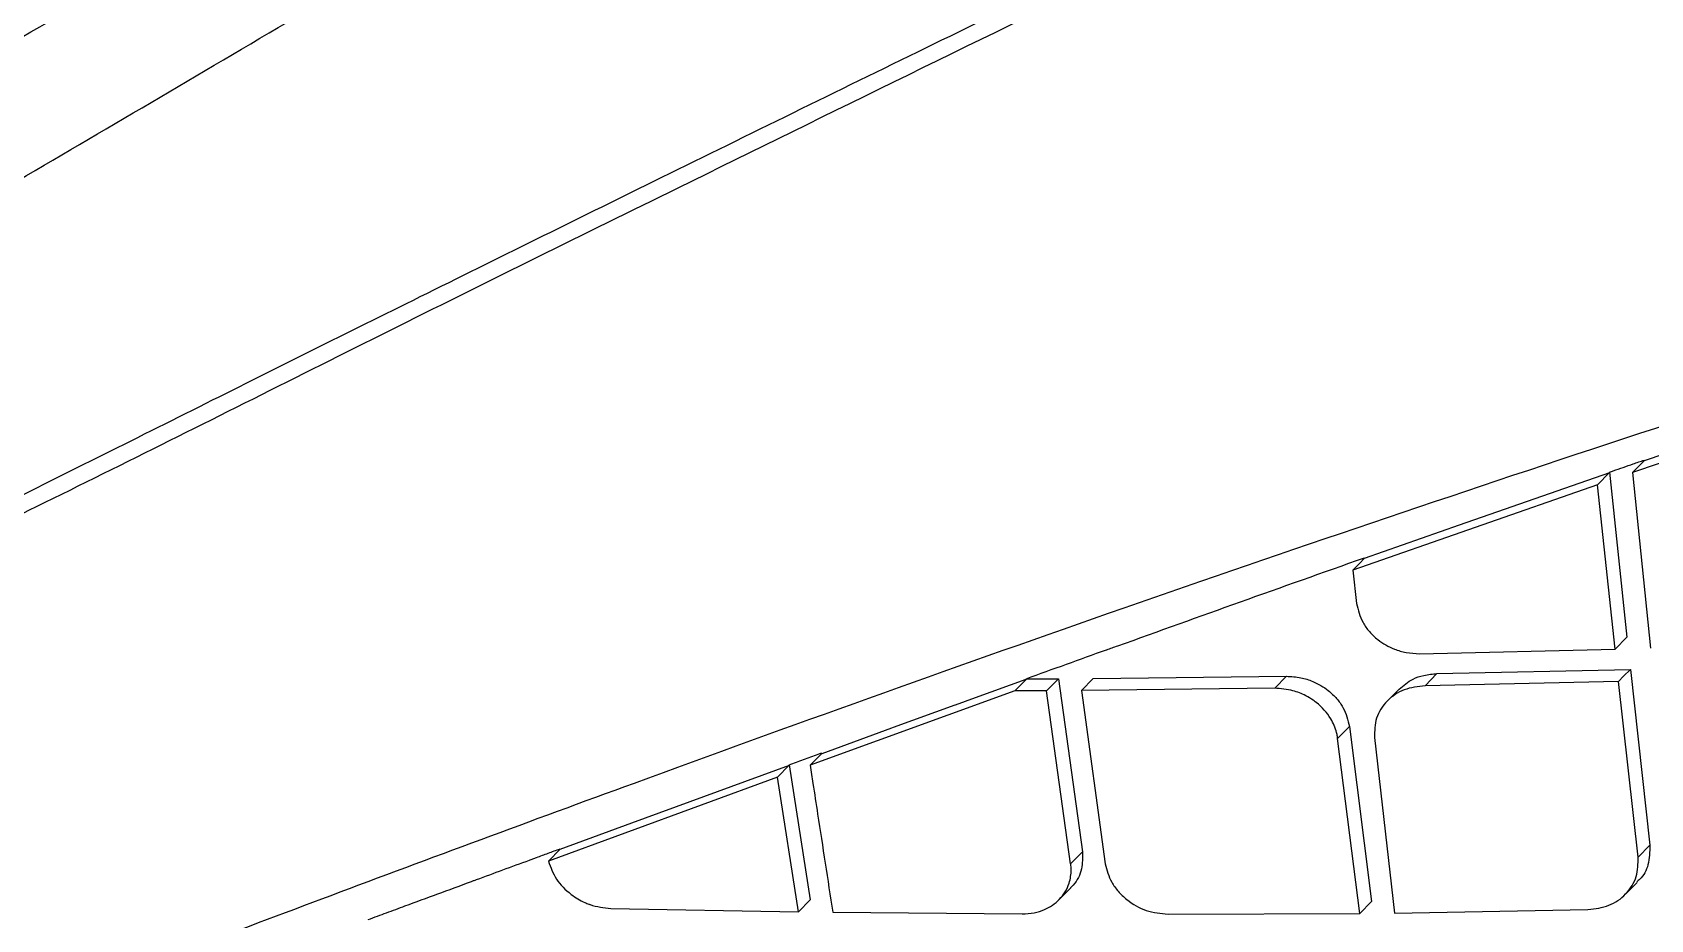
# Model space of a CAD drawing. Extents: x 939 to 1039, y 781 to 934.
# Drawn here: x 1022.764 to 1024.192, y 881.324 to 882.107 of the extents above; entities that cross this region are included whole.
import ezdxf

# ---------------------------------------------------------------- set-up
doc = ezdxf.new("R2010")
doc.units = 0
doc.header["$MEASUREMENT"] = 0
doc.layers.add('1', color=4, linetype='Continuous')

# ---------------------------------------------------------------- blocks, each defined once
blk = doc.blocks.new('Envoy')
at = {"layer": '1', "color": 3, "linetype": 'Continuous', "lineweight": 25}
for p, q in [((85.5329, 82.5545), (85.6768, 82.6037)), ((85.6842, 82.599), (85.5223, 82.5438)), ((85.5329, 82.5545), (85.5223, 82.5438)), ((85.4916, 82.5332), (85.2755, 82.4577)), ((85.3697, 82.4978), (85.5023, 82.5439)), ((85.5022, 82.5439), (85.4916, 82.5332)), ((85.507, 82.3881), (85.4916, 82.5332)), ((85.5022, 82.5442), (85.5175, 82.3987)), ((85.5223, 82.5438), (85.5384, 82.3889)), ((85.286, 82.4684), (85.3697, 82.4978)), ((85.2755, 82.4577), (85.2789, 82.4285)), ((85.507, 82.3881), (85.5175, 82.3987)), ((85.3345, 82.3841), (85.507, 82.3881)), ((84.9428, 82.3455), (84.9875, 82.3617)), ((84.9774, 82.3512), (84.9878, 82.3617)), ((84.9875, 82.3618), (85.0158, 82.362)), ((85.0158, 82.362), (85.0053, 82.3514)), ((85.0158, 82.362), (85.037, 82.2093)), ((85.0362, 82.3517), (85.0466, 82.3622)), ((85.0466, 82.3622), (85.2171, 82.3642)), ((85.2067, 82.3537), (85.2171, 82.3642)), ((85.3395, 82.3559), (85.3499, 82.3665)), ((85.51, 82.3596), (85.3395, 82.3559)), ((85.3499, 82.3665), (85.5205, 82.3702)), ((85.5273, 82.2046), (85.51, 82.3596)), ((85.5205, 82.3702), (85.5378, 82.2152)), ((84.9774, 82.3512), (84.7968, 82.2857)), ((84.925, 82.339), (84.9428, 82.3455)), ((85.0266, 82.1988), (85.0053, 82.3514)), ((85.2067, 82.3537), (85.0362, 82.3517)), ((85.0362, 82.3517), (85.0572, 82.1988)), ((85.3164, 82.3529), (85.306, 82.3423)), ((84.8704, 82.3192), (84.9248, 82.339)), ((84.8073, 82.2962), (84.8688, 82.3187)), ((84.8689, 82.3187), (84.8704, 82.3192)), ((85.2726, 82.3198), (85.2622, 82.3092)), ((85.2726, 82.3198), (85.2921, 82.1654)), ((85.2817, 82.1549), (85.2622, 82.3092)), ((85.2948, 82.3102), (85.3125, 82.1551)), ((84.7968, 82.2857), (84.8072, 82.2962)), ((84.768, 82.2752), (84.5659, 82.2012)), ((84.6396, 82.2349), (84.7785, 82.2857)), ((84.768, 82.2752), (84.7784, 82.2857)), ((84.7866, 82.1564), (84.768, 82.2752)), ((84.7783, 82.286), (84.7969, 82.1669)), ((84.5763, 82.2116), (84.6396, 82.2349)), ((84.5762, 82.2116), (84.5659, 82.2012)), ((85.0266, 82.1988), (85.037, 82.2093)), ((85.5273, 82.2046), (85.5378, 82.2152)), ((85.0164, 82.1672), (85.0267, 82.1776)), ((85.5161, 82.1719), (85.5265, 82.1824)), ((84.7866, 82.1564), (84.7969, 82.1669)), ((85.2817, 82.1549), (85.2921, 82.1654)), ((84.6209, 82.1593), (84.7866, 82.1564)), ((84.8168, 82.156), (84.9839, 82.1546)), ((85.1126, 82.1543), (85.2817, 82.1549)), ((85.3125, 82.1551), (85.4831, 82.1584))]:
    blk.add_line(p, q, dxfattribs=at)
at = {"layer": '1', "color": 3, "linetype": 'Continuous', "lineweight": 25, "flags": 128}
for points in [[(85.2755, 82.4577), (85.2814, 82.4637), (85.286, 82.4683)], [(85.5205, 82.3702), (85.5146, 82.3643), (85.51, 82.3596)]]:
    blk.add_lwpolyline(points, dxfattribs=at)
at = {"layer": '1', "color": 3, "linetype": 'Continuous', "lineweight": 25}
for points, knots in [([(86.608, 85.1276), (86.495, 85.0674), (86.2689, 84.9467), (85.9439, 84.77), (85.643, 84.6034), (85.3765, 84.4526), (85.1445, 84.3185), (84.9453, 84.201), (84.7774, 84.1002), (84.6313, 84.0109), (84.4807, 83.9176), (84.3066, 83.8076), (84.0989, 83.673), (83.8671, 83.5177), (83.6484, 83.3652), (83.4478, 83.2199), (83.2686, 83.0853), (83.0876, 82.9437), (82.9095, 82.7973), (82.7364, 82.6478), (82.6362, 82.5533), (82.5847, 82.5048)], [0, 0, 0, 0, 0.068833, 0.137769, 0.20039, 0.256632, 0.306614, 0.34969, 0.386846, 0.418097, 0.448167, 0.489757, 0.539301, 0.596459, 0.661152, 0.708565, 0.759543, 0.8143, 0.872927, 0.934736, 1, 1, 1, 1]), ([(82.5631, 82.4347), (82.6293, 82.4997), (82.7622, 82.6301), (83.0087, 82.8443), (83.2845, 83.0647), (83.5879, 83.289), (83.915, 83.5149), (84.2637, 83.741), (84.6301, 83.9658), (85.0107, 84.1883), (85.4032, 84.4085), (85.8066, 84.6267), (86.2175, 84.8435), (86.4955, 84.9878), (86.6342, 85.0598)], [0, 0, 0, 0, 0.083648, 0.167746, 0.251462, 0.334457, 0.417447, 0.500935, 0.584376, 0.667336, 0.750217, 0.833366, 0.916826, 1, 1, 1, 1]), ([(82.8264, 82.168), (82.8728, 82.1972), (82.9659, 82.2556), (83.1233, 82.353), (83.2982, 82.4586), (83.4942, 82.5751), (83.7122, 82.7021), (83.9498, 82.8411), (84.2044, 82.9872), (84.5009, 83.1552), (84.839, 83.3427), (85.2164, 83.5463), (85.6003, 83.7476), (85.9893, 83.9456), (86.3815, 84.14), (86.6449, 84.2661), (86.7766, 84.329)], [0, 0, 0, 0, 0.06234, 0.124818, 0.187363, 0.250453, 0.313852, 0.376637, 0.439458, 0.502671, 0.586016, 0.668823, 0.751616, 0.834542, 0.917364, 1, 1, 1, 1]), ([(82.9003, 82.122), (82.948, 82.1489), (83.0435, 82.2028), (83.2056, 82.2912), (83.3843, 82.391), (83.5837, 82.5031), (83.8037, 82.6288), (84.0414, 82.7682), (84.2936, 82.9164), (84.5847, 83.0881), (84.914, 83.2811), (85.28, 83.4917), (85.6514, 83.7004), (86.0276, 83.9054), (86.4073, 84.1061), (86.6633, 84.2348), (86.7912, 84.2991)], [0, 0, 0, 0, 0.062319, 0.124752, 0.187451, 0.250906, 0.314486, 0.37751, 0.44061, 0.503895, 0.587131, 0.669779, 0.75236, 0.835034, 0.917583, 1, 1, 1, 1]), ([(83.0803, 81.9946), (83.0877, 81.9984), (83.1292, 82.0199), (83.2084, 82.0598), (83.3087, 82.1138), (83.4086, 82.1676), (83.5061, 82.2176), (83.6202, 82.2753), (83.753, 82.3442), (83.9047, 82.4253), (84.0792, 82.5127), (84.2598, 82.6031), (84.4553, 82.7005), (84.6651, 82.804), (84.8883, 82.9136), (85.1175, 83.0247), (85.3498, 83.1347), (85.5891, 83.246), (85.8073, 83.3459), (85.998, 83.4315), (86.1656, 83.5055), (86.3436, 83.5827), (86.5199, 83.6584), (86.675, 83.7242), (86.767, 83.7614), (86.8068, 83.7775)], [0, 0, 0, 0, 0.0097383, 0.0546015, 0.1000331, 0.1320561, 0.1702625, 0.2056371, 0.2487951, 0.3001588, 0.3461506, 0.3974851, 0.4466417, 0.498592, 0.5558792, 0.6112052, 0.6642788, 0.7210908, 0.7793451, 0.8161975, 0.852883, 0.8945569, 0.9379496, 0.9731377, 1, 1, 1, 1]), ([(86.8126, 83.763), (86.6663, 83.7022), (86.3733, 83.5804), (85.9388, 83.3903), (85.5097, 83.1941), (85.0875, 82.9951), (84.7287, 82.8188), (84.431, 82.6721), (84.1922, 82.5517), (83.9632, 82.4399), (83.7329, 82.3199), (83.4986, 82.2077), (83.2759, 82.0934), (83.1457, 82.0274), (83.0805, 81.9944)], [0, 0, 0, 0, 0.099304, 0.198802, 0.298385, 0.398317, 0.498406, 0.560917, 0.623789, 0.687365, 0.750255, 0.83339, 0.916532, 1, 1, 1, 1]), ([(83.2857, 81.7469), (83.3439, 81.7701), (83.4609, 81.8167), (83.6646, 81.8974), (83.8851, 81.984), (84.1224, 82.0758), (84.3738, 82.1712), (84.6847, 82.2864), (85.0594, 82.4209), (85.5001, 82.5704), (85.9561, 82.7171), (86.269, 82.8073), (86.4257, 82.8524)], [0, 0, 0, 0, 0.0809764, 0.1627061, 0.2454562, 0.3257698, 0.4077133, 0.4912675, 0.6164636, 0.7433262, 0.8714638, 1, 1, 1, 1]), ([(85.5022, 82.5443), (85.5027, 82.5445), (85.5038, 82.5449), (85.5049, 82.5453), (85.5054, 82.5454)], [0, 0, 0, 0, 0.500121, 1, 1, 1, 1]), ([(85.5054, 82.5454), (85.5083, 82.5464), (85.5142, 82.5485), (85.5201, 82.5505), (85.523, 82.5515)], [0, 0, 0, 0, 0.500006, 1, 1, 1, 1]), ([(85.523, 82.5515), (85.5246, 82.5521), (85.5279, 82.5532), (85.5311, 82.5543), (85.5327, 82.5549)], [0, 0, 0, 0, 0.499987, 1, 1, 1, 1]), ([(85.0683, 82.391), (85.1043, 82.404), (85.1764, 82.4299), (85.2493, 82.4558), (85.2858, 82.4687)], [0, 0, 0, 0, 0.4999692, 1, 1, 1, 1]), ([(85.2789, 82.4285), (85.2803, 82.4227), (85.2825, 82.4138), (85.2901, 82.4033), (85.299, 82.3948), (85.3103, 82.3885), (85.323, 82.3846), (85.3305, 82.3843), (85.3345, 82.3841)], [0, 0, 0, 0, 0.240878, 0.368209, 0.499716, 0.712559, 0.847028, 1, 1, 1, 1]), ([(85.0585, 82.3876), (85.0601, 82.3882), (85.0633, 82.3894), (85.0666, 82.3905), (85.0682, 82.3911)], [0, 0, 0, 0, 0.500023, 1, 1, 1, 1]), ([(84.9874, 82.362), (84.9992, 82.3663), (85.0229, 82.3748), (85.0466, 82.3834), (85.0584, 82.3876)], [0, 0, 0, 0, 0.50001, 1, 1, 1, 1]), ([(85.2171, 82.3642), (85.2214, 82.364), (85.2292, 82.3636), (85.242, 82.3594), (85.2529, 82.3531), (85.2615, 82.3448), (85.2691, 82.3344), (85.2712, 82.3256), (85.2726, 82.3198)], [0, 0, 0, 0, 0.163784, 0.302432, 0.503489, 0.633977, 0.760317, 1, 1, 1, 1]), ([(85.3164, 82.3529), (85.3203, 82.3561), (85.3267, 82.3614), (85.3386, 82.3655), (85.346, 82.3662), (85.3499, 82.3665)], [0, 0, 0, 0, 0.418938, 0.689713, 1, 1, 1, 1]), ([(85.0053, 82.3514), (85.0001, 82.3514), (84.9908, 82.3513), (84.9815, 82.3513), (84.9774, 82.3512)], [0, 0, 0, 0, 0.559971, 1, 1, 1, 1]), ([(85.2622, 82.3092), (85.2622, 82.3095), (85.2622, 82.3101), (85.2619, 82.3119), (85.2607, 82.3176), (85.256, 82.3285), (85.2484, 82.3372), (85.243, 82.3414), (85.2421, 82.3421), (85.2393, 82.3441), (85.2329, 82.3479), (85.2215, 82.3525), (85.2121, 82.3532), (85.2067, 82.3537)], [0, 0, 0, 0, 0.008699, 0.023764, 0.073384, 0.2506, 0.499649, 0.504779, 0.513399, 0.541129, 0.638462, 0.791508, 1, 1, 1, 1]), ([(85.3395, 82.3559), (85.3331, 82.3551), (85.3204, 82.3536), (85.3075, 82.3447), (85.3001, 82.3354), (85.295, 82.3248), (85.2949, 82.316), (85.2948, 82.3102)], [0, 0, 0, 0, 0.24973, 0.499554, 0.630184, 0.757196, 1, 1, 1, 1]), ([(84.7814, 82.2872), (84.7857, 82.2888), (84.7943, 82.2919), (84.8028, 82.295), (84.8071, 82.2966)], [0, 0, 0, 0, 0.500051, 1, 1, 1, 1]), ([(84.7783, 82.2861), (84.7788, 82.2863), (84.7799, 82.2867), (84.7809, 82.287), (84.7814, 82.2872)], [0, 0, 0, 0, 0.499758, 1, 1, 1, 1]), ([(84.7968, 82.2857), (84.7976, 82.2803), (84.7998, 82.266), (84.8065, 82.2227), (84.8123, 82.1849), (84.8168, 82.156)], [0, 0, 0, 0, 0.124185, 0.332241, 1, 1, 1, 1]), ([(84.5491, 82.202), (84.5501, 82.2024), (84.5522, 82.2032), (84.5543, 82.204), (84.5554, 82.2044)], [0, 0, 0, 0, 0.500029, 1, 1, 1, 1]), ([(84.5554, 82.2044), (84.5588, 82.2056), (84.5657, 82.2082), (84.5726, 82.2107), (84.5761, 82.212)], [0, 0, 0, 0, 0.499952, 1, 1, 1, 1]), ([(85.037, 82.2093), (85.0371, 82.2043), (85.0373, 82.1937), (85.0321, 82.1829), (85.0273, 82.1785), (85.0265, 82.1777)], [0, 0, 0, 0, 0.431099, 0.904015, 1, 1, 1, 1]), ([(85.4831, 82.1584), (85.4895, 82.1592), (85.5021, 82.1608), (85.515, 82.1698), (85.5222, 82.1793), (85.5273, 82.19), (85.5273, 82.1988), (85.5273, 82.2046)], [0, 0, 0, 0, 0.24959, 0.499435, 0.631701, 0.759305, 1, 1, 1, 1]), ([(85.5378, 82.2152), (85.5376, 82.2094), (85.5374, 82.1986), (85.532, 82.1873), (85.527, 82.1836), (85.5261, 82.1829)], [0, 0, 0, 0, 0.487709, 0.902142, 1, 1, 1, 1]), ([(84.5025, 82.1849), (84.5102, 82.1877), (84.5257, 82.1934), (84.5413, 82.1992), (84.5491, 82.202)], [0, 0, 0, 0, 0.500012, 1, 1, 1, 1]), ([(84.5659, 82.2012), (84.5679, 82.1957), (84.5718, 82.1848), (84.5842, 82.1723), (84.5948, 82.1659), (84.6006, 82.1635), (84.6021, 82.163), (84.6025, 82.1628), (84.6026, 82.1628), (84.6086, 82.1608), (84.6148, 82.16), (84.6209, 82.1593)], [0, 0, 0, 0, 0.247957, 0.499583, 0.685569, 0.733117, 0.745471, 0.748803, 0.750018, 0.750214, 1, 1, 1, 1]), ([(84.9839, 82.1546), (84.9875, 82.1548), (84.9944, 82.1552), (85.006, 82.1589), (85.0179, 82.1669), (85.0257, 82.1799), (85.0273, 82.191), (85.027, 82.1971), (85.0267, 82.1986), (85.0266, 82.1988)], [0, 0, 0, 0, 0.142294, 0.27321, 0.500165, 0.749493, 0.926409, 0.991212, 1, 1, 1, 1]), ([(85.0572, 82.1988), (85.0586, 82.1933), (85.0609, 82.1847), (85.0685, 82.1742), (85.0781, 82.165), (85.0932, 82.1563), (85.1061, 82.155), (85.1126, 82.1543)], [0, 0, 0, 0, 0.236167, 0.365167, 0.500624, 0.749856, 1, 1, 1, 1]), ([(84.4393, 82.1616), (84.4489, 82.1651), (84.4682, 82.1722), (84.4875, 82.1793), (84.4972, 82.1829)], [0, 0, 0, 0, 0.4999876, 1, 1, 1, 1]), ([(84.4972, 82.1829), (84.4981, 82.1833), (84.4998, 82.1839), (84.5016, 82.1846), (84.5025, 82.1849)], [0, 0, 0, 0, 0.500131, 1, 1, 1, 1]), ([(84.4069, 82.1496), (84.4123, 82.1516), (84.4231, 82.1556), (84.4339, 82.1596), (84.4393, 82.1616)], [0, 0, 0, 0, 0.499985, 1, 1, 1, 1])]:
    blk.add_open_spline(points, degree=3, knots=knots, dxfattribs=at)

msp = doc.modelspace()

# ---------------------------------------------------------------- block references
at = {"layer": '1'}
msp.add_blockref('Envoy', (938.6538, 799.1744), dxfattribs=at)

doc.saveas('drawing.dxf')
